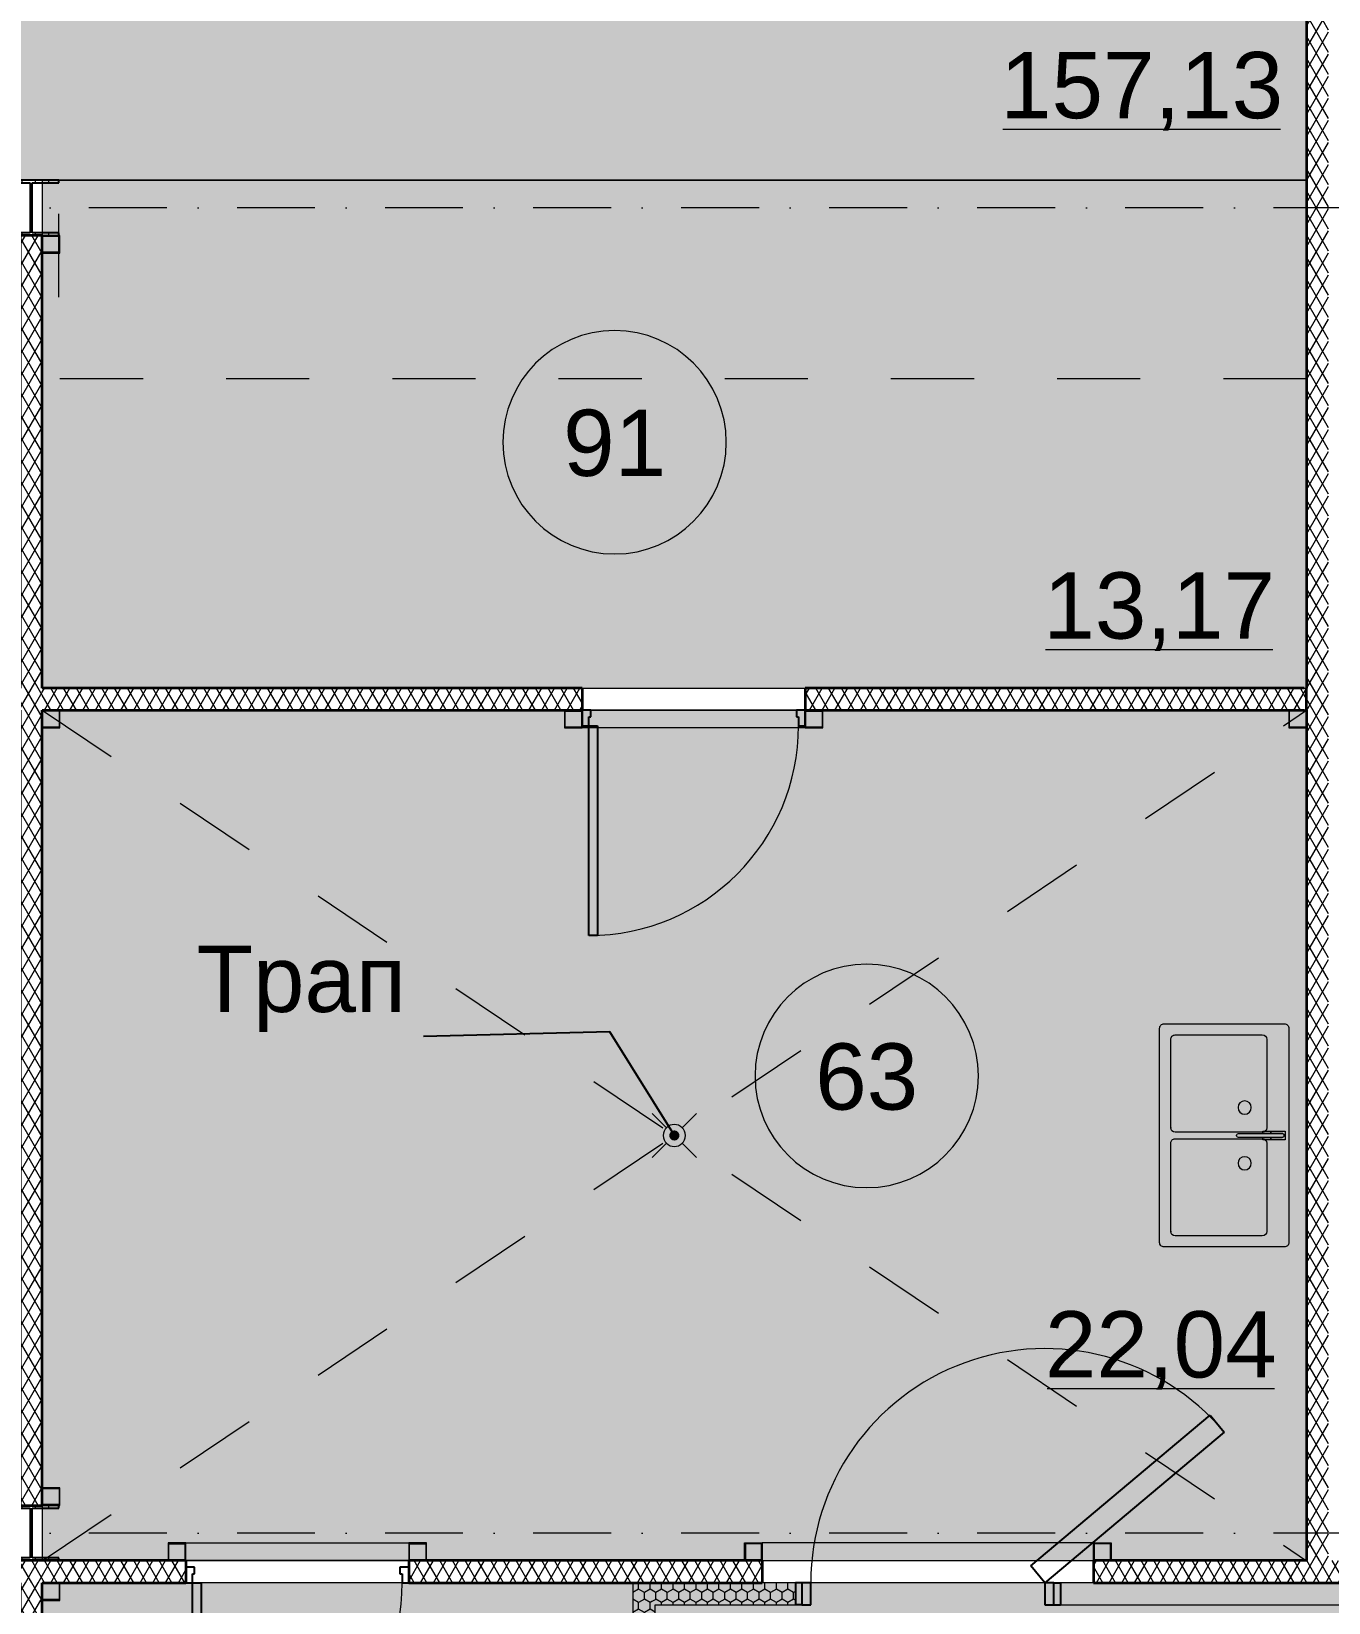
# Model space of a CAD drawing. Header units: millimetres. Extents: x -10605 to 104127, y -15987 to 52426.
# Drawn here: x 88001 to 93875, y 11685 to 18799 of the extents above; entities that cross this region are included whole.
import ezdxf
from ezdxf.enums import TextEntityAlignment as Align

# ---------------------------------------------------------------- set-up
doc = ezdxf.new("R2010")
doc.units = ezdxf.units.MM
doc.header["$MEASUREMENT"] = 0
doc.linetypes.add('Dot & Dashed', pattern=[670.277762, 352.777767, -176.388884, 0, -141.111112])
doc.linetypes.add('roto_dd', pattern=[752.592, 376.296, -376.296])
for name, color, linetype in [('Двери Archicad', 7, 'Continuous'), ('Зоны', 7, 'Continuous'), ('Морозильные камеры', 7, 'Continuous'), ('Оси', 7, 'Continuous'), ('Стены', 7, 'Continuous')]:
    doc.layers.add(name, color=color, linetype=linetype)
for name, color, linetype, lineweight in [('Двери Archicad_Ном._пера__3', 7, 'Continuous', 0), ('Двери Archicad_Ном._пера__97', 7, 'Continuous', 35), ('Двери Archicad_Ном._пера__98', 7, 'Continuous', 25), ('Зоны_Ном._пера__38', 171, 'Continuous', 20), ('Зоны_Ном._пера__91', 255, 'Continuous', 0), ('Мебель и  оборудование_Ном._пера__200', 7, 'Continuous', 0), ('Мебель и  оборудование_Ном._пера__99', 7, 'Continuous', 15), ('Металлический каркас здания_Ном._пера__98', 7, 'Continuous', 25), ('Металлический каркас здания_Ном._пера__99', 7, 'Continuous', 15), ('Оси_Ном._пера__200', 7, 'Continuous', 0), ('Паспорта Зон Archicad_Ном._пера__100', 7, 'Continuous', 9), ('Сантехника_Ном._пера__99', 7, 'Continuous', 15), ('Стены _Ном._пера__97', 7, 'Continuous', 35)]:
    doc.layers.add(name, color=color, linetype=linetype, lineweight=lineweight)
for name, color, linetype, lineweight, true_color in [('Двери Archicad_Ном._пера__6', 7, 'Continuous', 13, 0xc23fa3ff), ('Зоны_Ном._пера__2', 7, 'Continuous', 0, 0xc2747474), ('Морозильные камеры_Ном._пера__6', 7, 'Continuous', 13, 0xc23fa3ff)]:
    doc.layers.add(name, color=color, linetype=linetype, lineweight=lineweight, true_color=true_color)
doc.styles.add('РЎР“Р•РќР•Р\xa0РР\xa0_РЎРўРР›Р¬_1', font='arial.ttf')
doc.dimstyles.new('СГЕНЕРИР_СТИЛЬ__1', dxfattribs={"dimtxt": 0.18, "dimasz": 91.2, "dimexe": 0.18, "dimexo": 0.0625, "dimgap": 0.09, "dimtad": 0, "dimtih": 1, "dimtoh": 1, "dimdec": 4, "dimzin": 0, "dimdsep": 46, "dimcen": 0.09, "dimadec": 0, "dimazin": 0, "dimtfac": 1, "dimtdec": 4, "dimtmove": 0, "dimatfit": 3, "dimldrblk": 'ARROWHEAD_11', "dimfxl": 1, "dimtolj": 1, "dimtzin": 0, "dimarcsym": 0})
pattern_1 = [(90, (0, 0), (-60, 0), [])]
pattern_2 = [(60, (0, 0), (-43.30127, 25), []), (120, (0, 0), (43.30127, 25), [])]
pattern_3 = [(90, (0, 0), (-51.961524, 0), [30, -60]), (90, (-25.98, 45), (-51.961524, 0), [30, -60]), (150, (-1e-14, 30), (25.980762, 45), [30, -60]), (150, (-51.96, 30), (25.980762, 45), [30, -60]), (210, (0, 0), (-25.980762, 45), [30, -60]), (210, (-51.96, -2e-14), (-25.980762, 45), [30, -60])]

# ---------------------------------------------------------------- blocks, each defined once
blk = doc.blocks.new('Разгрузочный тамбур_35_14', base_point=(93563.6, 6245.7))
at = {"layer": 'Зоны', "linetype": 'Continuous', "lineweight": 0, "true_color": 0x3f3f3f}
blk.add_hatch(color=250, dxfattribs=at).paths.add_polyline_path([(92425, -125), (92425, 1975), (98125, 1975), (98125, 2025), (98125, 2025), (98125, 5874.9), (98125, 11775), (90725, 11775), (90625, 11775), (88050, 11775), (88050, -125)])
at = {"layer": 'Паспорта Зон Archicad_Ном._пера__100', "color": 7, "lineweight": 9, "style": 'РЎР“Р•РќР•Р\xa0РР\xa0_РЎРўРР›Р¬_1'}
for tag, p in [('ROOM_NUMBER', (89916.7, 1391)), ('ROOM_AREA', (91710.4, 383.4))]:
    blk.add_attdef(tag, text='', height=300, dxfattribs=at).set_placement(p, align=Align.MIDDLE_CENTER)
blk = doc.blocks.new('Колонна SHS ГК 27')
at = {"layer": 'Металлический каркас здания_Ном._пера__99', "linetype": 'Continuous', "lineweight": 0, "true_color": 0xffffff}
h = blk.add_hatch(dxfattribs=at)
h.set_pattern_fill('Barabбs_tйglakц_бllу', style=0, pattern_type=2)
h.set_pattern_definition(pattern_1)
h.paths.add_polyline_path([(-40, -40), (40, -40), (40, 40), (-40, 40)])
h.paths.add_polyline_path([(-36.4, -36.4), (-36.4, 36.4), (36.4, 36.4), (36.4, -36.4)], flags=0)
at = {"layer": 'Металлический каркас здания_Ном._пера__99', "color": 7, "linetype": 'Continuous', "lineweight": 15}
for p, q in [((40, 40), (-40, 40)), ((-40, 40), (-40, -40)), ((-36.4, -36.4), (-36.4, 36.4)), ((-36.4, 36.4), (36.4, 36.4)), ((36.4, 36.4), (36.4, -36.4)), ((40, -40), (40, 40)), ((-40, -40), (40, -40)), ((36.4, -36.4), (-36.4, -36.4))]:
    blk.add_line(p, q, dxfattribs=at)
blk = doc.blocks.new('Труба Квадратного Сечения ГК SHS 27_5')
at = {"layer": 'Металлический каркас здания_Ном._пера__99', "color": 7, "linetype": 'Continuous', "lineweight": 15}
for p, q in [((505, 40), (0, 40)), ((0, 40), (0, 0)), ((0, 0), (0, -40)), ((1010, 40), (505, 40)), ((1010, 0), (1010, 40)), ((1010, -40), (1010, 0)), ((0, -40), (505, -40)), ((505, -40), (1010, -40))]:
    blk.add_line(p, q, dxfattribs=at)
blk = doc.blocks.new('Труба Квадратного Сечения ГК SHS 27_6')
at = {"layer": 'Металлический каркас здания_Ном._пера__99', "color": 7, "linetype": 'Continuous', "lineweight": 15}
for p, q in [((750, 40), (0, 40)), ((0, 40), (0, 0)), ((0, 0), (0, -40)), ((1500, 40), (750, 40)), ((1500, 0), (1500, 40)), ((1500, -40), (1500, 0)), ((0, -40), (750, -40)), ((750, -40), (1500, -40))]:
    blk.add_line(p, q, dxfattribs=at)
blk = doc.blocks.new('Зона подготовки товара_63_45', base_point=(90790.7, 14224.3))
at = {"layer": 'Зоны', "linetype": 'Continuous', "lineweight": 0, "true_color": 0x3f3f3f}
blk.add_hatch(color=250, dxfattribs=at).paths.add_polyline_path([(93775, 11875), (93775, 15725.5), (88050, 15725.5), (88050, 11875)])
at = {"layer": 'Паспорта Зон Archicad_Ном._пера__100', "color": 7, "linetype": 'Continuous', "lineweight": 9}
blk.add_line((92600.4, 12654.7), (93630, 12654.7), dxfattribs=at)
for start, end in [(0, 180), (180, 0)]:
    blk.add_arc((91783.5, 14069.5), 505.7, start, end, dxfattribs=at)
at = {"layer": 'Паспорта Зон Archicad_Ном._пера__100', "color": 7, "lineweight": 9, "style": 'РЎР“Р•РќР•Р\xa0РР\xa0_РЎРўРР›Р¬_1'}
for tag, p in [('ROOM_NUMBER', (91783.5, 14066.9)), ('ROOM_AREA', (93115.2, 12854.1))]:
    blk.add_attdef(tag, text='', height=300, dxfattribs=at).set_placement(p, align=Align.MIDDLE_CENTER)
blk = doc.blocks.new('Торговый зал_98_102', base_point=(66242.7, 20775.7))
at = {"layer": 'Зоны_Ном._пера__2', "linetype": 'Continuous', "lineweight": 0, "true_color": 0x1d1d1d}
blk.add_hatch(color=250, dxfattribs=at).paths.add_polyline_path([(51875, 18125), (93775, 18125), (93775, 21875), (51875, 21875)])
at = {"layer": 'Паспорта Зон Archicad_Ном._пера__100', "color": 7, "linetype": 'Continuous', "lineweight": 9}
blk.add_line((92399.4, 18355.9), (93657.8, 18355.9), dxfattribs=at)
at = {"layer": 'Паспорта Зон Archicad_Ном._пера__100', "color": 7, "lineweight": 9, "style": 'РЎР“Р•РќР•Р\xa0РР\xa0_РЎРўРР›Р¬_1'}
for tag, p in [('ROOM_NUMBER', (66582.8, 20581)), ('ROOM_AREA', (93028.6, 18555.4))]:
    blk.add_attdef(tag, text='', height=300, dxfattribs=at).set_placement(p, align=Align.MIDDLE_CENTER)
blk = doc.blocks.new('Выставочная зона_91_124', base_point=(91889, 17447.3))
at = {"layer": 'Зоны_Ном._пера__38', "linetype": 'Continuous', "lineweight": 0, "true_color": 0x1f1f3f}
blk.add_hatch(color=179, dxfattribs=at).paths.add_polyline_path([(93775, 18125), (88050, 18125), (88050, 15825), (93775, 15825)])
at = {"layer": 'Паспорта Зон Archicad_Ном._пера__100', "color": 7, "linetype": 'Continuous', "lineweight": 9}
blk.add_line((92593.1, 15999.9), (93622.7, 15999.9), dxfattribs=at)
for start, end in [(0, 180), (180, 0)]:
    blk.add_arc((90642, 16938.4), 505.7, start, end, dxfattribs=at)
at = {"layer": 'Паспорта Зон Archicad_Ном._пера__100', "color": 7, "lineweight": 9, "style": 'РЎР“Р•РќР•Р\xa0РР\xa0_РЎРўРР›Р¬_1'}
for tag, p in [('ROOM_NUMBER', (90642, 16935.9)), ('ROOM_AREA', (93107.9, 16199.3))]:
    blk.add_attdef(tag, text='', height=300, dxfattribs=at).set_placement(p, align=Align.MIDDLE_CENTER)
blk = doc.blocks.new('Стена_18', base_point=(93825, 28175))
at = {"layer": 'Стены', "linetype": 'Continuous', "lineweight": 0, "true_color": 0x000000}
h = blk.add_hatch(dxfattribs=at)
h.set_pattern_fill('Batt_Insulation__3_', color=18, style=0, pattern_type=2)
h.set_pattern_definition(pattern_2)
h.paths.add_polyline_path([(93775, 11875), (93875, 11875), (93875, 18850), (93775, 18850)])
at = {"layer": 'Стены _Ном._пера__97', "color": 7, "linetype": 'Continuous', "lineweight": 35, "flags": 128}
for points in [[(93775, 18850), (93775, 15825)], [(93775, 15725), (93775, 11875)]]:
    blk.add_lwpolyline(points, dxfattribs=at)
blk = doc.blocks.new('Однопольная Дверь 27_2')
at = {"layer": 'Двери Archicad_Ном._пера__3', "color": 7, "linetype": 'Continuous', "lineweight": 0}
blk.add_arc((475, 0), 950, 90, 180, dxfattribs=at)
at = {"layer": 'Двери Archicad_Ном._пера__97', "color": 7, "linetype": 'Continuous', "lineweight": 35}
for p, q in [((-505, -170), (-505, -70)), ((505, -170), (505, -70))]:
    blk.add_line(p, q, dxfattribs=at)
at = {"layer": 'Двери Archicad_Ном._пера__98', "color": 7, "linetype": 'Continuous', "lineweight": 25}
for p, q in [((435, 0), (435, 950)), ((435, 950), (475, 950)), ((475, 950), (475, 0)), ((-475, 0), (-505, 0)), ((-505, 0), (-505, -70)), ((-475, -40), (-475, 0)), ((475, 0), (435, 0)), ((505, 0), (475, 0)), ((475, 0), (475, -40)), ((505, -70), (505, 0)), ((-505, -70), (-465, -70)), ((-465, -40), (-475, -40)), ((-465, -70), (-465, -40)), ((475, -40), (465, -40)), ((465, -40), (465, -70)), ((465, -70), (505, -70))]:
    blk.add_line(p, q, dxfattribs=at)
blk = doc.blocks.new('Стена_55', base_point=(93825, 15775))
at = {"layer": 'Стены', "linetype": 'Continuous', "lineweight": 0, "true_color": 0x000000}
h = blk.add_hatch(dxfattribs=at)
h.set_pattern_fill('Batt_Insulation__3_', color=18, style=0, pattern_type=2)
h.set_pattern_definition(pattern_2)
h.paths.add_polyline_path([(88050, 15825), (88050, 15725), (90495, 15725), (90495, 15825)])
h = blk.add_hatch(dxfattribs=at)
h.set_pattern_fill('Batt_Insulation__3_', color=18, style=0, pattern_type=2)
h.set_pattern_definition(pattern_2)
h.paths.add_polyline_path([(93765, 15825), (91505, 15825), (91505, 15725), (93765, 15725)])
h = blk.add_hatch(dxfattribs=at)
h.set_pattern_fill('Batt_Insulation__3_', color=18, style=0, pattern_type=2)
h.set_pattern_definition(pattern_2)
h.paths.add_polyline_path([(93775, 15725), (93775, 15825), (93765, 15825), (93765, 15725)])
at = {"layer": 'Стены _Ном._пера__97', "color": 7, "linetype": 'Continuous', "lineweight": 35}
for p, q in [((90495, 15825), (90495, 15725)), ((91505, 15825), (91505, 15725))]:
    blk.add_line(p, q, dxfattribs=at)
at = {"layer": 'Стены _Ном._пера__97', "color": 7, "linetype": 'Continuous', "lineweight": 35, "flags": 128}
for points in [[(90495, 15825), (88050, 15825)], [(93765, 15825), (91505, 15825)], [(93775, 15725), (93775, 15825)], [(88050, 15725), (90495, 15725)], [(91505, 15725), (93765, 15725)]]:
    blk.add_lwpolyline(points, dxfattribs=at)
at = {"layer": 'Двери Archicad', "color": 7, "linetype": 'Continuous', "lineweight": 50, "zscale": 1000, "rotation": 180}
blk.add_blockref('Однопольная Дверь 27_2', (91000, 15655), dxfattribs=at)
blk = doc.blocks.new('Однопольная Дверь 27_3')
at = {"layer": 'Двери Archicad_Ном._пера__3', "color": 7, "linetype": 'Continuous', "lineweight": 0}
blk.add_arc((475, 0), 950, 90, 180, dxfattribs=at)
at = {"layer": 'Двери Archicad_Ном._пера__97', "color": 7, "linetype": 'Continuous', "lineweight": 35}
for p, q in [((-505, -70), (-505, 0)), ((-505, -70), (-505, 0)), ((505, -70), (505, 0)), ((505, -70), (505, 0)), ((-505, -100), (-505, -70)), ((505, -100), (505, -70))]:
    blk.add_line(p, q, dxfattribs=at)
at = {"layer": 'Двери Archicad_Ном._пера__98', "color": 7, "linetype": 'Continuous', "lineweight": 25}
for p, q in [((435, 0), (435, 950)), ((435, 950), (475, 950)), ((475, 950), (475, 0)), ((-475, 0), (-505, 0)), ((-505, 0), (-505, -70)), ((-475, -40), (-475, 0)), ((475, 0), (435, 0)), ((505, 0), (475, 0)), ((475, 0), (475, -40)), ((505, -70), (505, 0)), ((-505, -70), (-465, -70)), ((-465, -40), (-475, -40)), ((-465, -70), (-465, -40)), ((475, -40), (465, -40)), ((465, -40), (465, -70)), ((465, -70), (505, -70))]:
    blk.add_line(p, q, dxfattribs=at)
blk = doc.blocks.new('Простой Проем Двери')
at = {"layer": 'Двери Archicad_Ном._пера__97', "color": 7, "linetype": 'Continuous', "lineweight": 35}
for p, q in [((-750, 0), (-750, -100)), ((750, 0), (750, -100))]:
    blk.add_line(p, q, dxfattribs=at)
blk = doc.blocks.new('Стена_56', base_point=(98125, 11875))
at = {"layer": 'Стены', "linetype": 'Continuous', "lineweight": 0, "true_color": 0x000000}
h = blk.add_hatch(dxfattribs=at)
h.set_pattern_fill('Batt_Insulation__3_', color=18, style=0, pattern_type=2)
h.set_pattern_definition(pattern_2)
h.paths.add_polyline_path([(88700.2, 11875), (86369.5, 11875), (86369.5, 11775), (88700.2, 11775)])
h = blk.add_hatch(dxfattribs=at)
h.set_pattern_fill('Batt_Insulation__3_', color=18, style=0, pattern_type=2)
h.set_pattern_definition(pattern_2)
h.paths.add_polyline_path([(89710.2, 11875), (89710.2, 11775), (91310.4, 11775), (91310.4, 11875)])
h = blk.add_hatch(dxfattribs=at)
h.set_pattern_fill('Batt_Insulation__3_', color=18, style=0, pattern_type=2)
h.set_pattern_definition(pattern_2)
h.paths.add_polyline_path([(98125, 11875), (92810.4, 11875), (92810.4, 11775), (98125, 11775)])
at = {"layer": 'Стены _Ном._пера__97', "color": 7, "linetype": 'Continuous', "lineweight": 35}
for p, q in [((88700.2, 11875), (88700.2, 11845)), ((88700.2, 11845), (88700.2, 11775)), ((89710.2, 11875), (89710.2, 11845)), ((89710.2, 11845), (89710.2, 11775)), ((91310.4, 11875), (91310.4, 11775)), ((92810.4, 11875), (92810.4, 11775))]:
    blk.add_line(p, q, dxfattribs=at)
at = {"layer": 'Стены _Ном._пера__97', "color": 7, "linetype": 'Continuous', "lineweight": 35, "flags": 128}
for points in [[(88700.2, 11875), (86369.5, 11875)], [(91310.4, 11875), (89710.2, 11875)], [(93775, 11875), (92810.4, 11875)], [(88050, 11775), (88700.2, 11775)], [(89710.2, 11775), (91310.4, 11775)], [(92810.4, 11775), (98125, 11775)]]:
    blk.add_lwpolyline(points, dxfattribs=at)
at = {"layer": 'Двери Archicad', "color": 7, "linetype": 'Continuous', "lineweight": 50, "zscale": 1000, "rotation": 180}
blk.add_blockref('Однопольная Дверь 27_3', (89205.2, 11775), dxfattribs=at)
at = {"layer": 'Двери Archicad', "color": 7, "linetype": 'Continuous', "lineweight": 50, "xscale": -1, "zscale": 1000}
blk.add_blockref('Простой Проем Двери', (92060.4, 11875), dxfattribs=at)
blk = doc.blocks.new('Наружная Раздвижная Дверь 27')
at = {"layer": 'Двери Archicad_Ном._пера__3', "color": 7, "linetype": 'Continuous', "lineweight": 0}
for p, q in [((700, 105), (2100, 105)), ((700, 5), (700, 105)), ((2100, 105), (2100, 5)), ((2100, 5), (700, 5))]:
    blk.add_line(p, q, dxfattribs=at)
at = {"layer": 'Двери Archicad_Ном._пера__6', "color": 161, "linetype": 'Continuous', "lineweight": 13, "true_color": 0x3fa3ff}
for p, q in [((-700, 0), (-700, -100)), ((700, 0), (700, -100))]:
    blk.add_line(p, q, dxfattribs=at)
blk = doc.blocks.new('Стена_258', base_point=(90725, 6174.9))
at = {"layer": 'Морозильные камеры', "linetype": 'Continuous', "lineweight": 0, "true_color": 0x000000}
h = blk.add_hatch(dxfattribs=at)
h.set_pattern_fill('Styrofoam_SM_Insulation__3_', color=18, style=0, pattern_type=2)
h.set_pattern_definition(pattern_3)
h.paths.add_polyline_path([(90725, 11775), (90825, 11675), (90825, 11775)])
h = blk.add_hatch(dxfattribs=at)
h.set_pattern_fill('Styrofoam_SM_Insulation__3_', color=18, style=0, pattern_type=2)
h.set_pattern_definition(pattern_3)
h.paths.add_polyline_path([(90725, 11675), (90825, 11675), (90725, 11775)])
h = blk.add_hatch(dxfattribs=at)
h.set_pattern_fill('Styrofoam_SM_Insulation__3_', color=18, style=0, pattern_type=2)
h.set_pattern_definition(pattern_3)
h.paths.add_polyline_path([(90725, 11675), (90725, 9625), (90825, 9625), (90825, 11675)])
h = blk.add_hatch(dxfattribs=at)
h.set_pattern_fill('Styrofoam_SM_Insulation__3_', color=18, style=0, pattern_type=2)
h.set_pattern_definition(pattern_3)
h.paths.add_polyline_path([(90725, 6274.9), (90825, 6274.9), (90825, 8225), (90725, 8225)])
at = {"layer": 'Морозильные камеры_Ном._пера__6', "color": 161, "linetype": 'Continuous', "lineweight": 13, "true_color": 0x3fa3ff}
for p, q in [((90725, 9625), (90825, 9625)), ((90725, 8225), (90825, 8225))]:
    blk.add_line(p, q, dxfattribs=at)
at = {"layer": 'Морозильные камеры_Ном._пера__6', "color": 161, "linetype": 'Continuous', "lineweight": 13, "true_color": 0x3fa3ff, "flags": 128}
for points in [[(90725, 11775), (90825, 11775)], [(90725, 11775), (90725, 9625)], [(90825, 9625), (90825, 11675)], [(90725, 8225), (90725, 6274.9)], [(90825, 6274.9), (90825, 8225)]]:
    blk.add_lwpolyline(points, dxfattribs=at)
at = {"layer": 'Двери Archicad', "color": 7, "linetype": 'Continuous', "lineweight": 50, "zscale": 1000, "rotation": 89.9999985431881}
blk.add_blockref('Наружная Раздвижная Дверь 27', (90725, 8925), dxfattribs=at)
blk = doc.blocks.new('Однопольная Дверь 27_4')
at = {"layer": 'Двери Archicad_Ном._пера__3', "color": 7, "linetype": 'Continuous', "lineweight": 0}
blk.add_arc((530, 0), 1060, 40, 180, dxfattribs=at)
at = {"layer": 'Двери Archicad_Ном._пера__6', "color": 161, "linetype": 'Continuous', "lineweight": 13, "true_color": 0x3fa3ff}
for p, q in [((-600, 0), (-600, -100)), ((-600, 0), (-600, -100)), ((600, 0), (600, -100)), ((600, 0), (600, -100))]:
    blk.add_line(p, q, dxfattribs=at)
at = {"layer": 'Двери Archicad_Ном._пера__98', "color": 7, "linetype": 'Continuous', "lineweight": 25}
for p, q in [((465.7, 76.6), (1277.7, 758)), ((1277.7, 758), (1342, 681.4)), ((1342, 681.4), (530, 0)), ((530, 0), (465.7, 76.6)), ((-570, 0), (-600, 0)), ((-600, 0), (-600, -100)), ((-530, 0), (-570, 0)), ((-570, 0), (-570, -100)), ((-530, -100), (-530, 0)), ((570, 0), (530, 0)), ((530, 0), (530, -100)), ((570, 0), (600, 0)), ((570, -100), (570, 0)), ((600, 0), (600, -100)), ((-570, -100), (-600, -100)), ((-570, -100), (-530, -100)), ((530, -100), (570, -100)), ((570, -100), (600, -100))]:
    blk.add_line(p, q, dxfattribs=at)
blk = doc.blocks.new('Стена_259', base_point=(90725, 11775))
at = {"layer": 'Морозильные камеры', "linetype": 'Continuous', "lineweight": 0, "true_color": 0x000000}
h = blk.add_hatch(dxfattribs=at)
h.set_pattern_fill('Styrofoam_SM_Insulation__3_', color=18, style=0, pattern_type=2)
h.set_pattern_definition(pattern_3)
h.paths.add_polyline_path([(90825, 11675), (91460.4, 11675), (91460.4, 11775), (90825, 11775)])
h = blk.add_hatch(dxfattribs=at)
h.set_pattern_fill('Styrofoam_SM_Insulation__3_', color=18, style=0, pattern_type=2)
h.set_pattern_definition(pattern_3)
h.paths.add_polyline_path([(92660.4, 11775), (92660.4, 11675), (98125, 11675), (98125, 11775)])
at = {"layer": 'Морозильные камеры_Ном._пера__6', "color": 161, "linetype": 'Continuous', "lineweight": 13, "true_color": 0x3fa3ff}
for p, q in [((91460.4, 11775), (91460.4, 11675)), ((92660.4, 11775), (92660.4, 11675))]:
    blk.add_line(p, q, dxfattribs=at)
at = {"layer": 'Морозильные камеры_Ном._пера__6', "color": 161, "linetype": 'Continuous', "lineweight": 13, "true_color": 0x3fa3ff, "flags": 128}
for points in [[(91460.4, 11775), (90825, 11775)], [(98125, 11775), (92660.4, 11775)], [(98125, 11675), (98125, 11775)], [(90825, 11675), (91460.4, 11675)], [(92660.4, 11675), (98125, 11675)]]:
    blk.add_lwpolyline(points, dxfattribs=at)
at = {"layer": 'Двери Archicad', "color": 7, "linetype": 'Continuous', "lineweight": 50, "zscale": 1000}
blk.add_blockref('Однопольная Дверь 27_4', (92060.4, 11775), dxfattribs=at)
blk = doc.blocks.new('Стена_398', base_point=(88000, 12125))
at = {"layer": 'Стены', "linetype": 'Continuous', "lineweight": 0, "true_color": 0x000000}
h = blk.add_hatch(dxfattribs=at)
h.set_pattern_fill('Batt_Insulation__3_', color=18, style=0, pattern_type=2)
h.set_pattern_definition(pattern_2)
h.paths.add_polyline_path([(88050, 12125), (88050, 17875), (87950, 17875), (87950, 12125)])
at = {"layer": 'Стены _Ном._пера__97', "color": 7, "linetype": 'Continuous', "lineweight": 35, "flags": 128}
for points in [[(88050, 17875), (87950, 17875)], [(87950, 17875), (87950, 15825)], [(88050, 15825), (88050, 17875)], [(87950, 15725), (87950, 12125)], [(88050, 12125), (88050, 15725)], [(87950, 12125), (88050, 12125)]]:
    blk.add_lwpolyline(points, dxfattribs=at)
blk = doc.blocks.new('Стена_400', base_point=(88000, 6124.9))
at = {"layer": 'Стены', "linetype": 'Continuous', "lineweight": 0, "true_color": 0x000000}
h = blk.add_hatch(dxfattribs=at)
h.set_pattern_fill('Batt_Insulation__3_', color=18, style=0, pattern_type=2)
h.set_pattern_definition(pattern_2)
h.paths.add_polyline_path([(88050, 6124.9), (88050, 11775), (87950, 11775), (87950, 6124.9)])
at = {"layer": 'Стены _Ном._пера__97', "color": 7, "linetype": 'Continuous', "lineweight": 35, "flags": 128}
for points in [[(87950, 11775), (87950, 6124.9)], [(88050, 6124.9), (88050, 11775)], [(87950, 6124.9), (88050, 6124.9)]]:
    blk.add_lwpolyline(points, dxfattribs=at)
blk = doc.blocks.new('Колонна Универсальная 27')
at = {"layer": 'Металлический каркас здания_Ном._пера__98', "linetype": 'Continuous', "lineweight": 0, "true_color": 0xffffff}
h = blk.add_hatch(dxfattribs=at)
h.set_pattern_fill('Barabбs_tйglakц_бllу', style=0, pattern_type=2)
h.set_pattern_definition(pattern_1)
h.paths.add_polyline_path([(-125, -125), (125, -125), (125, -113), (4, -113), (4, 113), (125, 113), (125, 125), (-125, 125), (-125, 113), (-4, 113), (-4, -113), (-125, -113)])
at = {"layer": 'Металлический каркас здания_Ном._пера__98', "color": 7, "linetype": 'Continuous', "lineweight": 25}
for p, q in [((125, 125), (-125, 125)), ((-125, 125), (-125, 113)), ((-125, 113), (-4, 113)), ((-4, 113), (-4, -113)), ((4, -113), (4, 113)), ((4, 113), (125, 113)), ((125, 113), (125, 125)), ((-4, -113), (-125, -113)), ((-125, -113), (-125, -125)), ((-125, -125), (125, -125)), ((125, -113), (4, -113)), ((125, -125), (125, -113))]:
    blk.add_line(p, q, dxfattribs=at)
blk = doc.blocks.new('Стандартный Маркер Сетки')
at = {"layer": 'Оси_Ном._пера__200', "color": 7, "linetype": 'Dot & Dashed', "lineweight": 0}
blk.add_line((0, 0), (107805.4, 0), dxfattribs=at)
at = {"layer": 'Оси_Ном._пера__200', "color": 7, "lineweight": 0, "style": 'РЎР“Р•РќР•Р\xa0РР\xa0_РЎРўРР›Р¬_1'}
blk.add_attdef('AC_MarkerText_1', text='', height=300, dxfattribs=at).set_placement((108205.4, 150), align=Align.TOP_CENTER)
blk = doc.blocks.new('Мойка Обычная 27')
at = {"layer": 'Сантехника_Ном._пера__99', "color": 7, "linetype": 'Continuous', "lineweight": 15}
for p, q in [((50, 465), (50, 70)), ((470, 485), (70, 485)), ((490, 70), (490, 465)), ((520, 465), (520, 70)), ((940, 485), (540, 485)), ((960, 70), (960, 465)), ((70, 50), (470, 50)), ((540, 50), (940, 50))]:
    blk.add_line(p, q, dxfattribs=at)
at = {"layer": 'Сантехника_Ном._пера__99', "color": 7, "linetype": 'Continuous', "lineweight": 15, "flags": 128}
for points in [[(20, 0), (990, 0, 0.414214), (1010, 20), (1010, 565, 0.414214), (990, 585), (20, 585, 0.414214), (0, 565), (0, 20, 0.414214)], [(485, 504), (496, 504), (496, 555, -1), (514, 555), (514, 504), (525, 504), (525, 569), (485, 569)], [(496, 357.1, 1), (514, 357.2), (514, 555, 1), (496, 555)]]:
    blk.add_lwpolyline(points, format="xyb", close=True, dxfattribs=at)
for points in [[(485.3, 468), (496, 468), (496, 503), (485.3, 503)], [(524.7, 468), (524.7, 503), (514, 503), (514, 468)]]:
    blk.add_lwpolyline(points, close=True, dxfattribs=at)
at = {"layer": 'Сантехника_Ном._пера__99', "color": 7, "linetype": 'Continuous', "lineweight": 15}
for centre in [(378.8, 385), (631.2, 385)]:
    blk.add_circle(centre, 30, dxfattribs=at)
for centre, start, end in [((70, 465), 90, 180), ((470, 465), 0, 90), ((540, 465), 90, 180), ((940, 465), 0, 90), ((70, 70), 180, 270), ((470, 70), 270, 0), ((540, 70), 180, 270), ((940, 70), 270, 0)]:
    blk.add_arc(centre, 20, start, end, dxfattribs=at)
for p in [(70, 50), (540, 50)]:
    blk.add_point(p, dxfattribs=at)
blk = doc.blocks.new('Символ Трапа в Полу 27')
at = {"layer": 'Мебель и  оборудование_Ном._пера__99', "color": 7, "linetype": 'Continuous', "lineweight": 15}
for p, q in [((64.6, 135.4), (0, 200)), ((135.4, 135.4), (200, 200)), ((64.6, 64.6), (0, 0)), ((135.4, 64.6), (200, 0))]:
    blk.add_line(p, q, dxfattribs=at)
at = {"layer": 'Мебель и  оборудование_Ном._пера__99', "color": 7, "linetype": 'Continuous', "lineweight": 15, "flags": 128}
blk.add_lwpolyline([(150, 100, 1), (50, 100, 1)], format="xyb", close=True, dxfattribs=at)
blk = doc.blocks.new('ARROWHEAD_11')
at = {"color": 0, "linetype": 'Continuous', "lineweight": 0}
blk.add_line((0, 0), (-1, 0), dxfattribs=at)
at = {"color": 0, "linetype": 'Continuous', "lineweight": 0, "const_width": 0.25, "flags": 128}
blk.add_lwpolyline([(-0.125, 0, 1), (0.125, 0, 1)], format="xyb", close=True, dxfattribs=at)

msp = doc.modelspace()

# ---------------------------------------------------------------- linework, layer by layer
at = {"layer": 'Зоны_Ном._пера__2', "color": 8, "linetype": 'Continuous', "lineweight": 0, "true_color": 0x747474, "flags": 128}
msp.add_lwpolyline([(51875, 18125), (93775, 18125), (93775, 21875.00005), (51875, 21875.00005)], close=True, dxfattribs=at)
at = {"layer": 'Зоны_Ном._пера__38', "color": 171, "linetype": 'Continuous', "lineweight": 20, "flags": 128}
msp.add_lwpolyline([(93775, 18125), (88050, 18125), (88050, 15825), (93775, 15825)], close=True, dxfattribs=at)
at = {"layer": 'Зоны_Ном._пера__91', "color": 255, "linetype": 'Continuous', "lineweight": 0, "flags": 128}
for points in [[(93775, 11875), (93775, 15725.5), (88050, 15725.5), (88050, 11875)], [(92425.00001, -125), (92425.00001, 1974.99993), (98124.99996, 1974.99993), (98124.99996, 2024.99997), (98124.98649, 2024.99997), (98125.00014, 5874.94951), (98124.99659, 11775), (90725.00009, 11775), (90625, 11775), (88050, 11775), (88050, -125)]]:
    msp.add_lwpolyline(points, close=True, dxfattribs=at)
at = {"layer": 'Мебель и  оборудование_Ном._пера__200', "color": 7, "linetype": 'roto_dd', "lineweight": 0, "flags": 128}
msp.add_lwpolyline([(93775, 17225), (88124.99986, 17225), (88124.99986, 18125), (93775, 18125)], close=True, dxfattribs=at)
for points in [[(88050, 15725), (93775, 11874.5)], [(88050, 11874.5), (93775, 15725)]]:
    msp.add_lwpolyline(points, dxfattribs=at)

# ---------------------------------------------------------------- block references
at = {"layer": 'Зоны', "color": 7, "linetype": 'Continuous', "lineweight": 9}
ref = msp.add_blockref('Торговый зал_98_102', (66242.67673, 20775.72296), dxfattribs=at)
ref.add_attrib('ROOM_AREA', '157,13', dxfattribs={"layer": 'Паспорта Зон Archicad_Ном._пера__100', "color": 7, "lineweight": 9, "height": 300, "style": 'РЎР“Р•РќР•Р\xa0РР\xa0_РЎРўРР›Р¬_1'}).set_placement((93028.57372, 18555.38213), align=Align.MIDDLE_CENTER)
for name, p, values in [('Выставочная зона_91_124', (91888.99351, 17447.32051), {'ROOM_NUMBER': '91', 'ROOM_AREA': '13,17'}), ('Зона подготовки товара_63_45', (90790.70454, 14224.29785), {'ROOM_NUMBER': '63', 'ROOM_AREA': '22,04'})]:
    msp.add_blockref(name, p, dxfattribs=at).add_auto_attribs(values)
msp.add_blockref('Разгрузочный тамбур_35_14', (93563.61691, 6245.74866), dxfattribs=at)
at = {"layer": 'Мебель и  оборудование_Ном._пера__99', "color": 7, "linetype": 'Continuous', "lineweight": 15, "zscale": 1000, "rotation": 90}
msp.add_blockref('Символ Трапа в Полу 27', (91012.5, 13699.75), dxfattribs=at)
at = {"layer": 'Металлический каркас здания_Ном._пера__98', "color": 7, "linetype": 'Continuous', "lineweight": 25, "zscale": 1000, "rotation": 180}
for p in [(88000, 18000), (88000, 12000)]:
    msp.add_blockref('Колонна Универсальная 27', p, dxfattribs=at)
at = {"layer": 'Металлический каркас здания_Ном._пера__99', "color": 7, "linetype": 'Continuous', "lineweight": 15, "zscale": 1000, "rotation": 180}
for name, p in [('Колонна SHS ГК 27', (88090, 17835)), ('Колонна SHS ГК 27', (88090.00014, 15685.5)), ('Колонна SHS ГК 27', (90455.00014, 15685)), ('Колонна SHS ГК 27', (91545.00014, 15685)), ('Колонна SHS ГК 27', (93735.00014, 15685.5)), ('Колонна SHS ГК 27', (88090, 12165)), ('Колонна SHS ГК 27', (88660.24235, 11915)), ('Колонна SHS ГК 27', (89750.24235, 11915)), ('Труба Квадратного Сечения ГК SHS 27_6', (92810.39796, 11915)), ('Колонна SHS ГК 27', (88090, 11735))]:
    msp.add_blockref(name, p, dxfattribs=at)
at = {"layer": 'Металлический каркас здания_Ном._пера__99', "color": 7, "linetype": 'Continuous', "lineweight": 15, "xscale": -1, "zscale": 1000, "rotation": 180}
for name, p in [('Труба Квадратного Сечения ГК SHS 27_5', (90495.00014, 15685)), ('Труба Квадратного Сечения ГК SHS 27_5', (88700.24235, 11915)), ('Колонна SHS ГК 27', (91270.39796, 11915)), ('Колонна SHS ГК 27', (92850.39796, 11915))]:
    msp.add_blockref(name, p, dxfattribs=at)
at = {"layer": 'Морозильные камеры', "color": 161, "lineweight": 13, "true_color": 0x3fa3ff}
for name, p in [('Стена_259', (90725.00014, 11775)), ('Стена_258', (90725, 6174.94944))]:
    msp.add_blockref(name, p, dxfattribs=at)
at = {"layer": 'Оси', "color": 8, "linetype": 'Continuous', "lineweight": 0, "true_color": 0x747474, "xscale": -1, "zscale": 1000}
for p in [(98000.00007, 18000), (98000.00007, 12000)]:
    msp.add_blockref('Стандартный Маркер Сетки', p, dxfattribs=at)
at = {"layer": 'Сантехника_Ном._пера__99', "color": 7, "linetype": 'Continuous', "lineweight": 15, "xscale": -1, "zscale": 1000, "rotation": 270}
msp.add_blockref('Мойка Обычная 27', (93110.00014, 13295), dxfattribs=at)
at = {"layer": 'Стены', "color": 7, "lineweight": 35}
for name, p in [('Стена_18', (93825, 28175.00005)), ('Стена_398', (88000, 12125)), ('Стена_55', (93825, 15775)), ('Стена_56', (98125, 11875)), ('Стена_400', (88000, 6124.94944))]:
    msp.add_blockref(name, p, dxfattribs=at)

# ---------------------------------------------------------------- texts
at = {"layer": 'Мебель и  оборудование_Ном._пера__200', "color": 7, "linetype": 'Continuous', "lineweight": 0, "insert": (88748.48335, 14268.35045), "char_height": 300, "attachment_point": 7, "style": 'РЎР“Р•РќР•Р\xa0РР\xa0_РЎРўРР›Р¬_1'}
msp.add_mtext('\\A1;{\\pql;\\fArial|b0|i0|c204|p0;\\W1.000000;Трап}', dxfattribs=at)

# ---------------------------------------------------------------- leaders
at = {"layer": 'Мебель и  оборудование_Ном._пера__200', "color": 7, "linetype": 'Continuous', "lineweight": 0, "annotation_type": 0, "has_hookline": 1, "hookline_direction": 1, "text_width": 910.8}
msp.add_leader([(90912.5, 13799.75), (90620.44528, 14268.35045), (89777.12235, 14247.25627)], dimstyle='СГЕНЕРИР_СТИЛЬ__1', dxfattribs=at)

doc.saveas('drawing.dxf')
